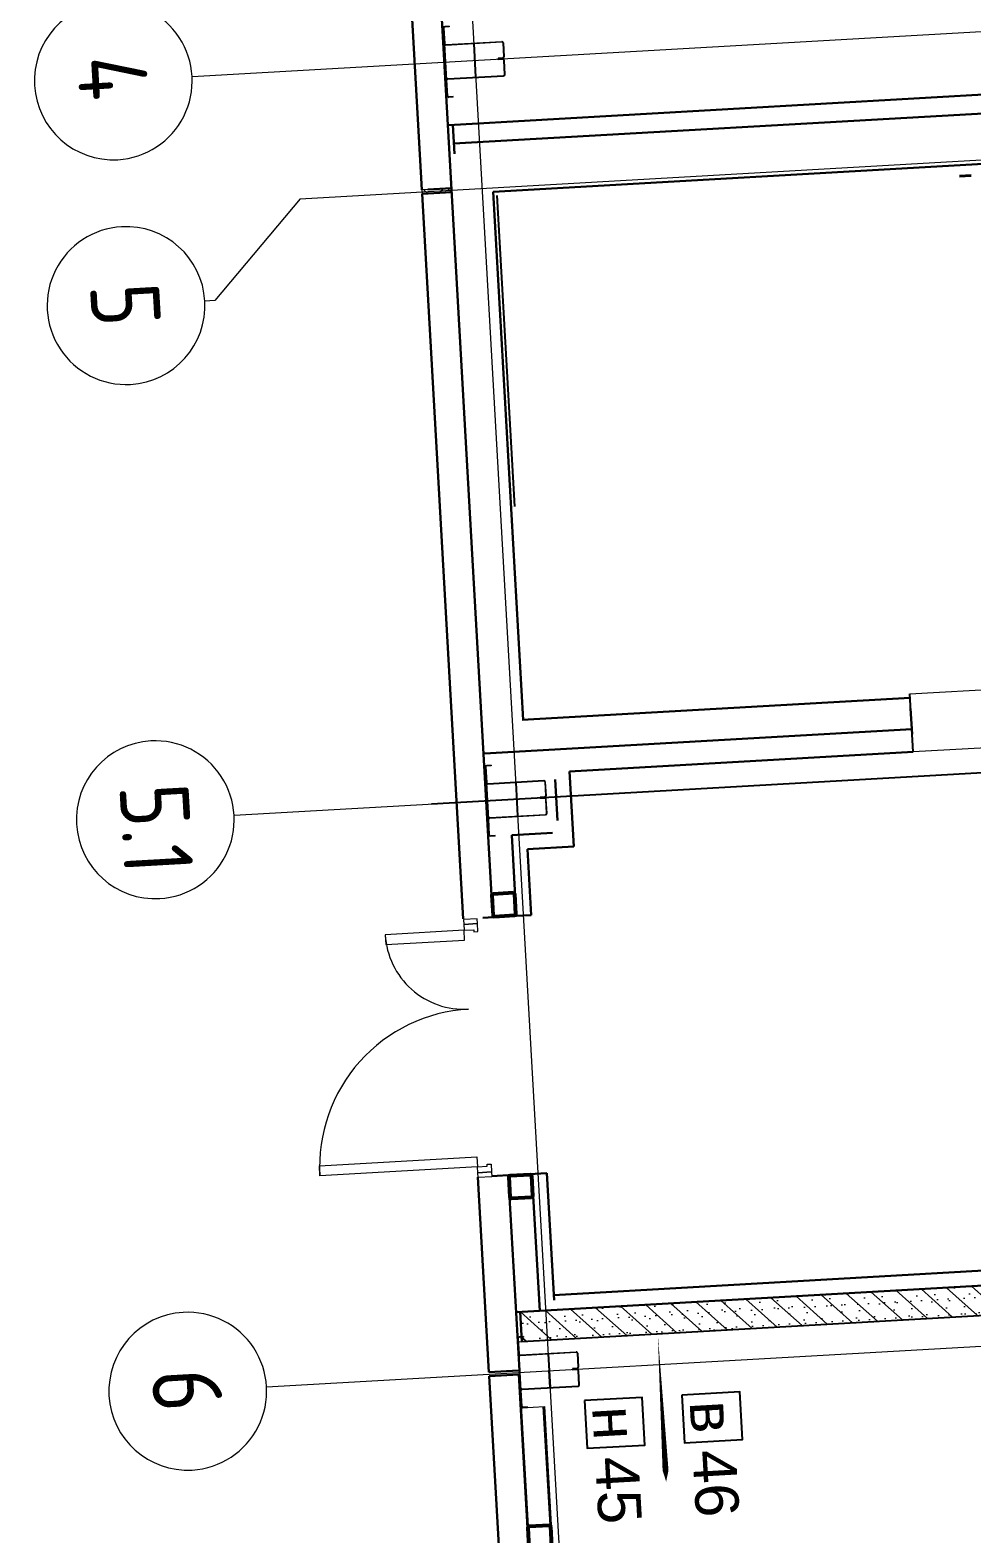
# Model space of a CAD drawing. Header units: metres. Extents: x 107714.6 to 107779.8, y 110796.6 to 110847.9.
# Drawn here: x 107761.86 to 107766.64, y 110823.88 to 110831.5 of the extents above; entities that cross this region are included whole.
import ezdxf

# ---------------------------------------------------------------- set-up
doc = ezdxf.new("R2010")
doc.units = ezdxf.units.M
doc.linetypes.add('CENTER', pattern=[50.800000000000004, 31.75, -6.35, 6.35, -6.35])
doc.linetypes.add('невидимаяX2', pattern=[19.049999999999997, 12.7, -6.35])
for name, color, linetype in [('2023.11.08_В_ОТКЛОНЕНИЯ', 7, 'Continuous'), ('2023.11.08_Н_ОТКЛОНЕНИЯ', 7, 'Continuous'), ('_1-1_ Внутренние стены', 7, 'Continuous'), ('размеры дв проемов', 7, 'Continuous'), ('Слой3', 7, 'Continuous')]:
    doc.layers.add(name, color=color, linetype=linetype)
doc.layers.add('Вспомогательные', color=6, linetype='Continuous', plot=False)
for name, color, linetype, lineweight, true_color in [('Двери', 7, 'Continuous', 9, 0x804000), ('Импосты витража', 7, 'Continuous', 9, 0x004080), ('Каркас несущий', 7, 'Continuous', 18, 0x800040), ('Каркас_Импост', 7, 'Continuous', 9, 0x804000), ('Монтажный зазор', 7, 'Continuous', 9, 0x804000), ('Несущие колонны', 7, 'Continuous', 18, 0x800040), ('Панель', 7, 'Continuous', 9, 0x804000), ('Скрытые грани', 7, 'Continuous', 18, 0x800040)]:
    doc.layers.add(name, color=color, linetype=linetype, lineweight=lineweight, true_color=true_color)
for name, color, linetype, lineweight in [('Обычные линии', 7, 'Continuous', 40), ('ОСИ', 251, 'CENTER', 18), ('Размерные', 45, 'Continuous', 15), ('Стены', 7, 'Continuous', 18), ('Стены разрез', 7, 'Continuous', 30)]:
    doc.layers.add(name, color=color, linetype=linetype, lineweight=lineweight)
doc.layers.get('Двери').off()
doc.styles.add('AxeAndPointZ', font='arial.ttf')
doc.styles.add('GOST Common', font='GOST_Common.ttf', dxfattribs={"width": 0.9, "height": 349.9999999999996})

# ---------------------------------------------------------------- blocks, each defined once
blk = doc.blocks.new('243_КолоннаНесущая_Труба_ГОСТ 30245-2003 - 120x120x5-1167948-_О__L1_0_000_')
at = {"layer": 'Несущие колонны', "color": 7, "lineweight": 40}
for p, q in [((-59.99999999999861, 51.00000000000632), (-59.99999999999861, -50.99999999999492)), ((-54.99999999999985, -50.999999999995), (-54.99999999999819, 51.00000000000632)), ((51.00000000000152, 60.00000000000648), (-50.99999999999847, 60.00000000000648)), ((-50.99999999999846, 55.00000000000772), (51.00000000000028, 55.00000000000693)), ((55.00000000000082, 51.00000000000724), (55.0000000000022, -50.99999999999671)), ((60.00000000000072, -50.9999999999968), (60.00000000000072, 51.00000000000744)), ((51.00000000000188, -54.99999999999574), (-50.99999999999909, -54.99999999999469)), ((-50.99999999999905, -59.9999999999945), (51.00000000000296, -59.9999999999945))]:
    blk.add_line(p, q, dxfattribs=at)
for centre, radius, start, end in [((-50.99999999999847, 51.00000000000634), 9.000000000000128, 89.99999999999994, 179.9999999999998), ((-50.99999999999847, 51.00000000000634), 3.999999999999712, 90.00000000000001, 180.0000000000003), ((51.00000000000149, 51.00000000000724), 8.999999999999238, 1.22133299768199e-12, 89.99999999999979), ((51.00000000000034, 51.00000000000724), 3.999999999999709, 2.592152065392766e-13, 90.00000000000078), ((-50.99999999999908, -50.99999999999497), 8.999999999999538, 179.9999999999996, 269.9999999999995), ((-50.99999999999908, -50.99999999999497), 3.999999999999719, 180.0000000000004, 269.9999999999997), ((51.000000000003, -50.99999999999677), 8.999999999997717, 269.9999999999994, 359.9999999999991), ((51.00000000000185, -50.99999999999677), 4.000000000000337, 270.0000000000005, 8.142219984546603e-13)]:
    blk.add_arc(centre, radius, start, end, dxfattribs=at)
blk = doc.blocks.new('243_КолоннаНесущая_Труба_ГОСТ 30245-2003 - 120x120x5-1251786-_О__L1_0_000_')
at = {"layer": 'Несущие колонны', "color": 7, "lineweight": 40}
for p, q in [((-59.99999999999861, 51.00000000000632), (-59.99999999999861, -50.99999999999492)), ((-54.99999999999985, -50.999999999995), (-54.99999999999819, 51.00000000000632)), ((51.00000000000152, 60.00000000000648), (-50.99999999999847, 60.00000000000648)), ((-50.99999999999846, 55.00000000000772), (51.00000000000028, 55.00000000000693)), ((55.00000000000082, 51.00000000000724), (55.0000000000022, -50.99999999999671)), ((60.00000000000072, -50.9999999999968), (60.00000000000072, 51.00000000000744)), ((51.00000000000188, -54.99999999999574), (-50.99999999999909, -54.99999999999469)), ((-50.99999999999905, -59.9999999999945), (51.00000000000296, -59.9999999999945))]:
    blk.add_line(p, q, dxfattribs=at)
for centre, radius, start, end in [((-50.99999999999847, 51.00000000000634), 9.000000000000128, 89.99999999999994, 179.9999999999998), ((-50.99999999999847, 51.00000000000634), 3.999999999999712, 90.00000000000001, 180.0000000000003), ((51.00000000000149, 51.00000000000724), 8.999999999999238, 1.22133299768199e-12, 89.99999999999982), ((51.00000000000034, 51.00000000000724), 3.999999999999709, 2.592152065392766e-13, 90.00000000000078), ((-50.99999999999908, -50.99999999999497), 8.999999999999538, 179.9999999999996, 269.9999999999995), ((-50.99999999999908, -50.99999999999497), 3.999999999999719, 180.0000000000004, 269.9999999999997), ((51.000000000003, -50.99999999999677), 8.999999999997717, 269.9999999999994, 359.9999999999991), ((51.00000000000185, -50.99999999999677), 4.000000000000337, 270.0000000000003, 8.142219984546603e-13)]:
    blk.add_arc(centre, radius, start, end, dxfattribs=at)
blk = doc.blocks.new('Прямоугольный импост - 20х150 мм_Утеплитель_Наружный-V15-_О__L1_0_000_')
at = {"layer": 'Импосты витража'}
h = blk.add_hatch(dxfattribs=at)
h.set_pattern_fill('FP_11', style=0, pattern_type=2)
h.set_pattern_definition([(315, (-15000, -200), (60.10407640085654, 60.10407640085654), []), (225, (-15000, -200), (60.10407640085654, -60.10407640085653), [])])
h.paths.add_polyline_path([(10.00000000001938, 75.00000000000027), (10.00000000001938, -74.99999999999595), (-9.999999999980401, -74.99999999999595), (-9.999999999980401, 75.00000000000027)], flags=0)
at = {"layer": 'Импосты витража', "color": 7, "lineweight": 18}
for p, q in [((-9.999999999999892, 75), (9.999999999999892, 75)), ((-9.999999999999892, -74.99999999999999), (-9.999999999999892, 75)), ((9.999999999999892, 75), (9.999999999999892, -74.99999999999999)), ((9.999999999999892, -74.99999999999999), (-9.999999999999892, -74.99999999999999))]:
    blk.add_line(p, q, dxfattribs=at)
blk = doc.blocks.new('Ось сетки - Круг_Ø8 мм-6577-_О__L1_0_000_')
at = {"layer": 'ОСИ', "lineweight": 20}
for centre, start, end in [((0, -2.710563210106287e-17), 359.9999999999996, 179.9999999999998), ((5.287437154777308e-16, -2.710563210106287e-17), 179.9999999999998, 359.9999999999993)]:
    blk.add_arc(centre, 4.000000000000003, start, end, dxfattribs=at)
blk = doc.blocks.new('к1')
at = {"color": 0, "linetype": 'ByBlock', "lineweight": -2, "ltscale": 200}
for p, q in [((4142425.778568613, 542836.2294011269), (4142504.778568613, 542836.2294011269)), ((4142769.778568613, 542836.2294011269), (4142690.778568613, 542836.2294011269)), ((4142417.778568613, 542805.7294011269), (4142417.778568613, 542828.2294011269)), ((4142417.778568613, 542805.7294011269), (4142420.778568613, 542805.7294011269)), ((4142420.778568613, 542805.7294011269), (4142420.778568613, 542828.2294011269)), ((4142425.778568613, 542833.2294011269), (4142504.778568613, 542833.2294011269)), ((4142509.778568613, 542828.2294011269), (4142509.778568613, 542544.2294011269)), ((4142512.778568613, 542828.2294011269), (4142512.778568613, 542544.2294011269)), ((4142682.778568613, 542828.2294011269), (4142682.778568613, 542544.2294011269)), ((4142685.778568613, 542828.2294011269), (4142685.778568613, 542544.2294011269)), ((4142769.778568613, 542833.2294011269), (4142690.778568613, 542833.2294011269)), ((4142774.778568613, 542805.7294011269), (4142774.778568613, 542828.2294011269)), ((4142777.778568613, 542805.7294011269), (4142774.778568613, 542805.7294011269)), ((4142777.778568613, 542805.7294011269), (4142777.778568613, 542828.2294011269)), ((4142517.778568613, 542539.2294011269), (4142588.778568613, 542539.2294011269)), ((4142517.778568613, 542536.2294011269), (4142588.778568613, 542536.2294011269)), ((4142593.778568613, 542544.2294011269), (4142593.778568613, 542566.7294011269)), ((4142593.778568613, 542566.7294011269), (4142596.778568613, 542566.7294011269)), ((4142596.778568613, 542544.2294011269), (4142596.778568613, 542566.7294011269)), ((4142598.778568613, 542544.2294011269), (4142598.778568613, 542566.7294011269)), ((4142601.778568613, 542566.7294011269), (4142598.778568613, 542566.7294011269)), ((4142601.778568613, 542544.2294011269), (4142601.778568613, 542566.7294011269)), ((4142677.778568613, 542539.2294011269), (4142606.778568613, 542539.2294011269)), ((4142677.778568613, 542536.2294011269), (4142606.778568613, 542536.2294011269))]:
    blk.add_line(p, q, dxfattribs=at)
for centre, radius, start, end in [((4142425.778568613, 542828.2294011269), 8, 90, 180), ((4142504.778568613, 542828.2294011269), 8, 0, 90), ((4142690.778568613, 542828.2294011269), 8, 90, 180), ((4142769.778568613, 542828.2294011269), 8, 0, 90), ((4142425.778568613, 542828.2294011269), 5, 90, 180), ((4142504.778568613, 542828.2294011269), 5, 0, 90), ((4142690.778568613, 542828.2294011269), 5, 90, 180), ((4142769.778568613, 542828.2294011269), 5, 0, 90), ((4142517.778568613, 542544.2294011269), 8, 180, 270), ((4142517.778568613, 542544.2294011269), 5, 180, 270), ((4142588.778568613, 542544.2294011269), 8, 270, 0), ((4142588.778568613, 542544.2294011269), 5, 270, 0), ((4142606.778568613, 542544.2294011269), 8, 180, 270), ((4142606.778568613, 542544.2294011269), 5, 180, 270), ((4142677.778568613, 542544.2294011269), 5, 270, 0), ((4142677.778568613, 542544.2294011269), 8, 270, 0)]:
    blk.add_arc(centre, radius, start, end, dxfattribs=at)
at = {"layer": 'Вспомогательные', "color": 0, "ltscale": 10}
for p, q in [((4142690.278568613, 542836.2294011269), (4142505.278568613, 542836.2294011269)), ((4142682.778568613, 542686.2294011269), (4142512.778568613, 542686.2294011269))]:
    blk.add_line(p, q, dxfattribs=at)
blk = doc.blocks.new('к3')
at = {"color": 0, "linetype": 'ByBlock', "lineweight": -2, "ltscale": 200}
for p, q in [((4147425.778568612, 542836.2294011319), (4147504.778568612, 542836.2294011319)), ((4147769.778568612, 542836.2294011319), (4147690.778568612, 542836.2294011319)), ((4147417.778568612, 542805.7294011319), (4147417.778568612, 542828.2294011319)), ((4147417.778568612, 542805.7294011319), (4147420.778568612, 542805.7294011319)), ((4147420.778568612, 542805.7294011319), (4147420.778568612, 542828.2294011319)), ((4147425.778568612, 542833.2294011319), (4147504.778568612, 542833.2294011319)), ((4147509.778568612, 542828.2294011319), (4147509.778568612, 542544.2294011319)), ((4147512.778568612, 542828.2294011319), (4147512.778568612, 542544.2294011319)), ((4147682.778568612, 542828.2294011319), (4147682.778568612, 542544.2294011319)), ((4147685.778568612, 542828.2294011319), (4147685.778568612, 542544.2294011319)), ((4147769.778568612, 542833.2294011319), (4147690.778568612, 542833.2294011319)), ((4147774.778568612, 542805.7294011319), (4147774.778568612, 542828.2294011319)), ((4147777.778568612, 542805.7294011319), (4147774.778568612, 542805.7294011319)), ((4147777.778568612, 542805.7294011319), (4147777.778568612, 542828.2294011319)), ((4147517.778568612, 542539.2294011319), (4147588.778568612, 542539.2294011319)), ((4147517.778568612, 542536.2294011319), (4147588.778568612, 542536.2294011319)), ((4147593.778568612, 542544.2294011319), (4147593.778568612, 542566.7294011319)), ((4147593.778568612, 542566.7294011319), (4147596.778568612, 542566.7294011319)), ((4147596.778568612, 542544.2294011319), (4147596.778568612, 542566.7294011319)), ((4147598.778568612, 542544.2294011319), (4147598.778568612, 542566.7294011319)), ((4147601.778568612, 542566.7294011319), (4147598.778568612, 542566.7294011319)), ((4147601.778568612, 542544.2294011319), (4147601.778568612, 542566.7294011319)), ((4147677.778568612, 542539.2294011319), (4147606.778568612, 542539.2294011319)), ((4147677.778568612, 542536.2294011319), (4147606.778568612, 542536.2294011319))]:
    blk.add_line(p, q, dxfattribs=at)
for centre, radius, start, end in [((4147425.778568612, 542828.2294011319), 8, 90, 180), ((4147504.778568612, 542828.2294011319), 8, 0, 90), ((4147690.778568612, 542828.2294011319), 8, 90, 180), ((4147769.778568612, 542828.2294011319), 8, 0, 90), ((4147425.778568612, 542828.2294011319), 5, 90, 180), ((4147504.778568612, 542828.2294011319), 5, 0, 90), ((4147690.778568612, 542828.2294011319), 5, 90, 180), ((4147769.778568612, 542828.2294011319), 5, 0, 90), ((4147517.778568612, 542544.2294011319), 8, 180, 270), ((4147517.778568612, 542544.2294011319), 5, 180, 270), ((4147588.778568612, 542544.2294011319), 8, 270, 0), ((4147588.778568612, 542544.2294011319), 5, 270, 0), ((4147606.778568612, 542544.2294011319), 8, 180, 270), ((4147606.778568612, 542544.2294011319), 5, 180, 270), ((4147677.778568612, 542544.2294011319), 5, 270, 0), ((4147677.778568612, 542544.2294011319), 8, 270, 0)]:
    blk.add_arc(centre, radius, start, end, dxfattribs=at)
at = {"layer": 'Вспомогательные', "color": 0, "ltscale": 10}
for p, q in [((4147690.278568612, 542836.2294011319), (4147505.278568612, 542836.2294011319)), ((4147682.778568612, 542686.2294011319), (4147512.778568612, 542686.2294011319))]:
    blk.add_line(p, q, dxfattribs=at)
blk = doc.blocks.new('101_Дверь_Двупольная_Алюминиевая_ГОСТ23747-2015 - ДАН_Дв_2080х1260_800__О_Пр_П-1342844-_О__L1_0_000_')
at = {"layer": 'Каркас_Импост', "color": 7}
for p, q in [((-630.0000000000106, 75.00000000096139), (-600.0000000000106, 75.00000000096139)), ((-630.0000000000106, 5.000000000966101), (-630.0000000000106, 75.00000000096139)), ((-590.0000000000105, 5.000000000966101), (-630.0000000000106, 5.000000000966101)), ((-600.0000000000106, 75.00000000096139), (-600.0000000000106, 25.00000000096609)), ((-600.0000000000106, 25.00000000096609), (-590.0000000000105, 25.00000000096609)), ((-590.0000000000105, 25.00000000096609), (-590.0000000000105, 5.000000000966101)), ((599.9999999999943, 25.0000000009661), (589.9999999999942, 25.0000000009661)), ((589.9999999999942, 25.0000000009661), (589.9999999999942, 5.000000000966118)), ((589.9999999999942, 5.000000000966118), (629.9999999999943, 5.000000000966118)), ((629.9999999999943, 75.0000000009614), (599.9999999999943, 75.0000000009614)), ((599.9999999999943, 75.0000000009614), (599.9999999999943, 25.0000000009661)), ((629.9999999999943, 5.000000000966118), (629.9999999999943, 75.0000000009614))]:
    blk.add_line(p, q, dxfattribs=at)
at = {"layer": 'Монтажный зазор', "color": 7}
for p, q in [((-655.000000000008, 75.00000000096139), (-630.0000000000106, 75.00000000096139)), ((-655.000000000008, 5.000000000966101), (-655.000000000008, 75.00000000096139)), ((-630.0000000000106, 5.000000000966101), (-655.000000000008, 5.000000000966101)), ((-630.0000000000106, 75.00000000096139), (-630.0000000000106, 5.000000000966101)), ((654.9999999999917, 75.0000000009614), (629.9999999999943, 75.0000000009614)), ((629.9999999999943, 75.0000000009614), (629.9999999999943, 5.000000000966118)), ((629.9999999999943, 5.000000000966118), (654.9999999999917, 5.000000000966118)), ((654.9999999999917, 5.000000000966118), (654.9999999999917, 75.0000000009614))]:
    blk.add_line(p, q, dxfattribs=at)
at = {"layer": 'Панель', "color": 7, "lineweight": 18}
for p, q in [((-600.0000000000106, 875.0000000009613), (-550.0000000000106, 875.0000000009613)), ((-600.0000000000106, 75.00000000096139), (-600.0000000000106, 875.0000000009613)), ((-550.0000000000106, 875.0000000009613), (-550.0000000000106, 75.00000000096145)), ((599.9999999999943, 475.0000000009614), (549.9999999999943, 475.0000000009614)), ((549.9999999999943, 475.0000000009614), (549.9999999999943, 75.00000000096139)), ((599.9999999999943, 75.0000000009614), (599.9999999999943, 475.0000000009614)), ((-550.0000000000106, 75.00000000096139), (-600.0000000000106, 75.00000000096139)), ((549.9999999999943, 75.0000000009614), (599.9999999999943, 75.0000000009614))]:
    blk.add_line(p, q, dxfattribs=at)
at = {"layer": 'Панель', "color": 7}
for centre, radius, start, end in [((-600.0000000000143, 75.0000000009612), 800.0000000000006, 359.9999999999992, 89.99999999999973), ((599.9999999999961, 75.00000000096128), 399.9999999999997, 90.00000000000027, 180.0000000000005)]:
    blk.add_arc(centre, radius, start, end, dxfattribs=at)

msp = doc.modelspace()

# ---------------------------------------------------------------- hatches: boundary and pattern name
at = {"layer": '_1-1_ Внутренние стены', "linetype": 'Continuous', "lineweight": 0, "true_color": 0x000000}
h = msp.add_hatch(dxfattribs=at)
h.set_pattern_fill('ГАЗОБЕТОН_0004', color=18, scale=0.0009999999999999998, angle=-86.7469502551381, style=0, pattern_type=2)
h.set_pattern_definition([(318.2530497448619, (107759.4093601968, 110781.5194008672), (0.05992577584641518, 0.06714835358521609), []), (3.253049744861901, (107759.4692859726, 110781.5865492206), (-0.004596420327077811, 0.08086948077103517), [0, -0.05399999999999997, 0, -0.08099999999999997]), (68.25304974486194, (107759.5364343262, 110781.5266234451), (0.07523517132525906, -0.0300111478564036), [0, -0.0396, 0, -0.06839999999999999])])
h.paths.add_polyline_path([(107764.3470597135, 110825.0013715606), (107768.7549456099, 110825.251904841), (107768.7634574994, 110825.1021465426), (107764.355571603, 110824.8516132622)])

# ---------------------------------------------------------------- linework, layer by layer
for points in [[(107777.6311651456, 110828.3555953), (107763.8971503573, 110827.5749880285)], [(107766.3392463848, 110827.8389924415), (107766.3225063354, 110828.1335170939)], [(107764.4989811509, 110824.6193769569), (107764.4941577469, 110824.7042399924)]]:
    msp.add_lwpolyline(points)
at = {"layer": '2023.11.08_В_ОТКЛОНЕНИЯ'}
msp.add_lwpolyline([(107765.0449441132, 110824.8907954823, 0, 0, 0), (107765.0875035606, 110824.1420039936, 0, 0.16, 0), (107765.0704797817, 110824.4415205891, 0.03, 0.03, 0), (107765.0449441132, 110824.8907954823, 0, 0, 0)], format="xyseb", dxfattribs=at)
msp.add_lwpolyline([(107765.1674581902, 110824.5803474175), (107765.1811907052, 110824.3387373638), (107765.4740180967, 110824.3553809451), (107765.4602855817, 110824.5969909987), (107765.1674581902, 110824.5803474175)], dxfattribs=at)
at = {"layer": '2023.11.08_Н_ОТКЛОНЕНИЯ'}
msp.add_lwpolyline([(107765.0449441132, 110824.8907954823, 0, 0, 0), (107765.0875035606, 110824.1420039937, 0, 0.16, 0), (107765.0704797816, 110824.4415205891, 0.03, 0.03, 0), (107765.0449441132, 110824.8907954823, 0, 0, 0)], format="xyseb", dxfattribs=at)
msp.add_lwpolyline([(107764.6732558077, 110824.5522581822), (107764.6869883227, 110824.3106481285), (107764.9798157142, 110824.3272917098), (107764.9660831992, 110824.5689017634), (107764.6732558077, 110824.5522581822)], dxfattribs=at)
at = {"layer": 'Каркас несущий', "color": 7}
msp.add_line((107764.3566104938, 110824.5161316371), (107764.4694284114, 110824.5225439276), dxfattribs=at)
at = {"layer": 'Обычные линии'}
msp.add_line((107766.6339419676, 110830.7604226586), (107766.5741986998, 110830.7570269997), dxfattribs=at)
at = {"layer": 'ОСИ'}
for p, q in [((107763.2620669117, 110846.3816626414), (107765.955177044, 110798.9990469189)), ((107762.6839233121, 110831.2620835268), (107777.4183679082, 110832.0995527427)), ((107763.2324947934, 110830.6422139001), (107777.4552527627, 110831.4506001193)), ((107763.2324947934, 110830.6422139001), (107762.7993106969, 110830.1263742821)), ((107762.7993106969, 110830.1263742821), (107762.7485925534, 110830.1234915887)), ((107762.8967150011, 110827.5181257687), (107777.6311651456, 110828.3555953)), ((107763.0612739072, 110824.6227984355), (107777.7957283425, 110825.4602682106))]:
    msp.add_line(p, q, dxfattribs=at)
for start, end in [(93.25304974150951, 273.2530497415095), (273.2530497415095, 93.25304974150951)]:
    msp.add_arc((107762.3492370928, 110830.100793217), 0.3999999999999999, start, end, dxfattribs=at)
at = {"layer": 'размеры дв проемов'}
msp.add_line((107764.3203755643, 110829.0834467327), (107764.2308311532, 110830.6588923), dxfattribs=at)
at = {"layer": 'Скрытые грани', "color": 7}
for p, q in [((107764.3887552943, 110823.9153307704), (107764.3521849908, 110824.5587491803)), ((107764.4985780459, 110823.9215728226), (107764.4644364682, 110824.5222601979))]:
    msp.add_line(p, q, dxfattribs=at)
at = {"layer": 'Слой3', "color": 6}
msp.add_lwpolyline([(107764.355571603, 110824.8516132622), (107770.6004926181, 110825.2065590542)], dxfattribs=at)
at = {"layer": 'Стены', "linetype": 'невидимаяX2'}
for points in [[(107766.3225063354, 110828.1335170939), (107767.6303954689, 110828.2078542621)], [(107767.6471355182, 110827.9133296097), (107766.3392463848, 110827.8389924415)]]:
    msp.add_lwpolyline(points, dxfattribs=at)
at = {"layer": 'Стены'}
msp.add_lwpolyline([(107764.338598996, 110824.850648581), (107770.6004926181, 110825.2065590541)], dxfattribs=at)
at = {"layer": 'Стены разрез'}
for p, q in [((107763.7781699874, 110831.9252461586), (107763.8485349405, 110830.6872442309)), ((107763.9371356084, 110831.7730215238), (107764.2020256095, 110827.1125432988)), ((107770.1153040327, 110831.3639482772), (107763.9851977125, 110831.0155282672)), ((107770.6698086543, 110831.3003116161), (107764.0105563488, 110830.9218162633)), ((107764.0051938585, 110831.0161639913), (107764.0135638831, 110830.8689016653)), ((107764.2097284616, 110830.6777251544), (107770.2200281435, 110831.0193356527)), ((107763.9994281567, 110830.6757883476), (107763.8496698591, 110830.6672764579)), ((107763.8496698591, 110830.6672764579), (107764.0584948814, 110826.9932062202)), ((107763.8785578286, 110830.6889506574), (107763.9982932381, 110830.6957561206)), ((107764.3618075539, 110828.0020435685), (107764.2097284616, 110830.6777251544)), ((107766.3236412541, 110828.1135493209), (107764.3568156106, 110828.0017598388)), ((107766.3341392511, 110827.9288474205), (107766.3267622802, 110828.0586379454)), ((107766.3327206028, 110827.953807137), (107764.1662172291, 110827.8306684689)), ((107764.5970581879, 110827.7399707935), (107766.3392463848, 110827.8389924415)), ((107764.5242786385, 110827.6987744686), (107764.536053419, 110827.4916088236)), ((107764.6186216413, 110827.360583106), (107764.5970581879, 110827.7399707935)), ((107764.5118784844, 110827.4296371373), (107764.3048652145, 110827.4178710175)), ((107764.3048652145, 110827.4178710175), (107764.3242155766, 110827.0774204871)), ((107764.3840003082, 110827.3472478124), (107764.6186216413, 110827.360583106)), ((107764.4030101948, 110827.0127876145), (107764.3840003082, 110827.3472478124)), ((107764.2382760672, 110827.003424536), (107764.2377653539, 110827.0124100339)), ((107764.3276203325, 110827.0175171681), (107764.3281310458, 110827.0085316701)), ((107764.3281310458, 110827.0085316701), (107764.4030101948, 110827.0127876145)), ((107764.1584049752, 110826.9988848618), (107764.2382760672, 110827.003424536)), ((107764.1328320496, 110825.6853170865), (107764.1890105203, 110824.6969123217)), ((107764.3126132354, 110825.6955354023), (107764.2027904838, 110825.6892933501)), ((107764.4823393063, 110825.7051822105), (107764.3934827163, 110825.7001318228)), ((107764.5189404311, 110825.0612215302), (107764.4823393063, 110825.7051822105)), ((107764.3438319899, 110824.7057119896), (107764.2939523174, 110825.583295614)), ((107764.4137589556, 110825.5901051252), (107764.4468985788, 110825.0070461533)), ((107764.3270919405, 110825.0002366421), (107770.5919807287, 110825.3563173525)), ((107768.0767265769, 110825.2893733573), (107764.5174710344, 110825.0870741168)), ((107764.3470597135, 110825.0013715606), (107764.355571603, 110824.8516132622)), ((107764.1890105203, 110824.6969123217), (107764.3387688179, 110824.7054242114)), ((107764.3399037365, 110824.6854564384), (107764.1901454389, 110824.6769445487)), ((107764.1901454389, 110824.6769445487), (107764.2406493166, 110823.7883786489)), ((107764.3841800446, 110823.9077157276), (107764.3399749652, 110824.6854604869)), ((107764.4694284114, 110824.5225439276), (107764.510285481, 110823.8037040988))]:
    msp.add_line(p, q, dxfattribs=at)

# ---------------------------------------------------------------- block references
at = {"layer": 'Двери', "color": 8, "true_color": 0x7f7f7f, "xscale": 0.0009999999999999998, "yscale": 0.0009999999999999998, "zscale": 0.0009999999999999998, "rotation": 93.25304974486188}
msp.add_blockref('101_Дверь_Двупольная_Алюминиевая_ГОСТ23747-2015 - ДАН_Дв_2080х1260_800__О_Пр_П-1342844-_О__L1_0_000_', (107764.1714507175, 110826.3404643345), dxfattribs=at)
at = {"layer": 'Импосты витража', "color": 7, "extrusion": (0, 0, -1), "xscale": 0.0009999999999999998, "yscale": 0.0009999999999999998, "zscale": 0.0009999999999999998, "rotation": 266.7469502551381}
msp.add_blockref('Прямоугольный импост - 20х150 мм_Утеплитель_Наружный-V15-_О__L1_0_000_', (-107763.9239815487, 110830.6815162888), dxfattribs=at)
at = {"layer": 'Несущие колонны', "color": 7, "xscale": 0.0009999999999999998, "yscale": 0.0009999999999999998, "zscale": 0.0009999999999999998, "rotation": 273.2530497448619}
for name, p in [('243_КолоннаНесущая_Труба_ГОСТ 30245-2003 - 120x120x5-1167948-_О__L1_0_000_', (107764.2648229711, 110827.065030233)), ('243_КолоннаНесущая_Труба_ГОСТ 30245-2003 - 120x120x5-1167948-_О__L1_0_000_', (107764.3509615941, 110825.6376181911)), ('243_КолоннаНесущая_Труба_ГОСТ 30245-2003 - 120x120x5-1251786-_О__L1_0_000_', (107764.4469774062, 110823.8602026617))]:
    msp.add_blockref(name, p, dxfattribs=at)
at = {"layer": 'ОСИ', "lineweight": 20, "xscale": 0.09999999999999992, "yscale": 0.09999999999999992, "zscale": 0.09999999999999992, "rotation": 273.2530497448619}
for p in [(107762.2845225029, 110831.2393825773), (107762.4973197403, 110827.4954251346), (107762.6618829371, 110824.6000980452)]:
    msp.add_blockref('Ось сетки - Круг_Ø8 мм-6577-_О__L1_0_000_', p, dxfattribs=at)
at = {"layer": 'Размерные', "color": 0, "xscale": 0.0009999999999999998, "yscale": 0.0009999999999999998, "zscale": 0.0009999999999999998, "rotation": 93.25304974486188}
for name, p in [('к1', (108541.0041334804, 106726.2161494624)), ('к3', (108541.5006603676, 106717.4802487618)), ('к3', (108541.6652235645, 106714.5849216725))]:
    msp.add_blockref(name, p, dxfattribs=at)

# ---------------------------------------------------------------- texts
at = {"layer": '2023.11.08_В_ОТКЛОНЕНИЯ', "style": 'AxeAndPointZ'}
msp.add_text('в 46', height=0.22, rotation=273.2530497462427, dxfattribs=at).set_placement((107765.2061816293, 110824.5457891296))
at = {"layer": '2023.11.08_Н_ОТКЛОНЕНИЯ', "style": 'AxeAndPointZ'}
msp.add_text('н 45', height=0.22, rotation=273.2530497422042, dxfattribs=at).set_placement((107764.7119792468, 110824.5176998943))
at = {"layer": 'ОСИ', "char_height": 0.3499999999999995, "attachment_point": 1, "rotation": 273.25304974486187, "style": 'GOST Common'}
for s, insert, width in [('\\fGOST Common|b0|i0|c204|p34|;\\W.9;4', (107762.4494785821, 110831.3775965377), 0.3102530624999996), ('\\fGOST Common|b0|i0|c204|p34|;\\W.9;5', (107762.5150358491, 110830.2241811055), 0.2741771249999997), ('5.1', (107762.6641949706, 110827.6879855698), 0.2741771249999997), ('\\fGOST Common|b0|i0|c204|p34|;\\W.9;6', (107762.8276816934, 110824.7234859338), 0.2741771249999997)]:
    msp.add_mtext(s, dxfattribs=dict(at, insert=insert, width=width))

doc.saveas('drawing.dxf')
